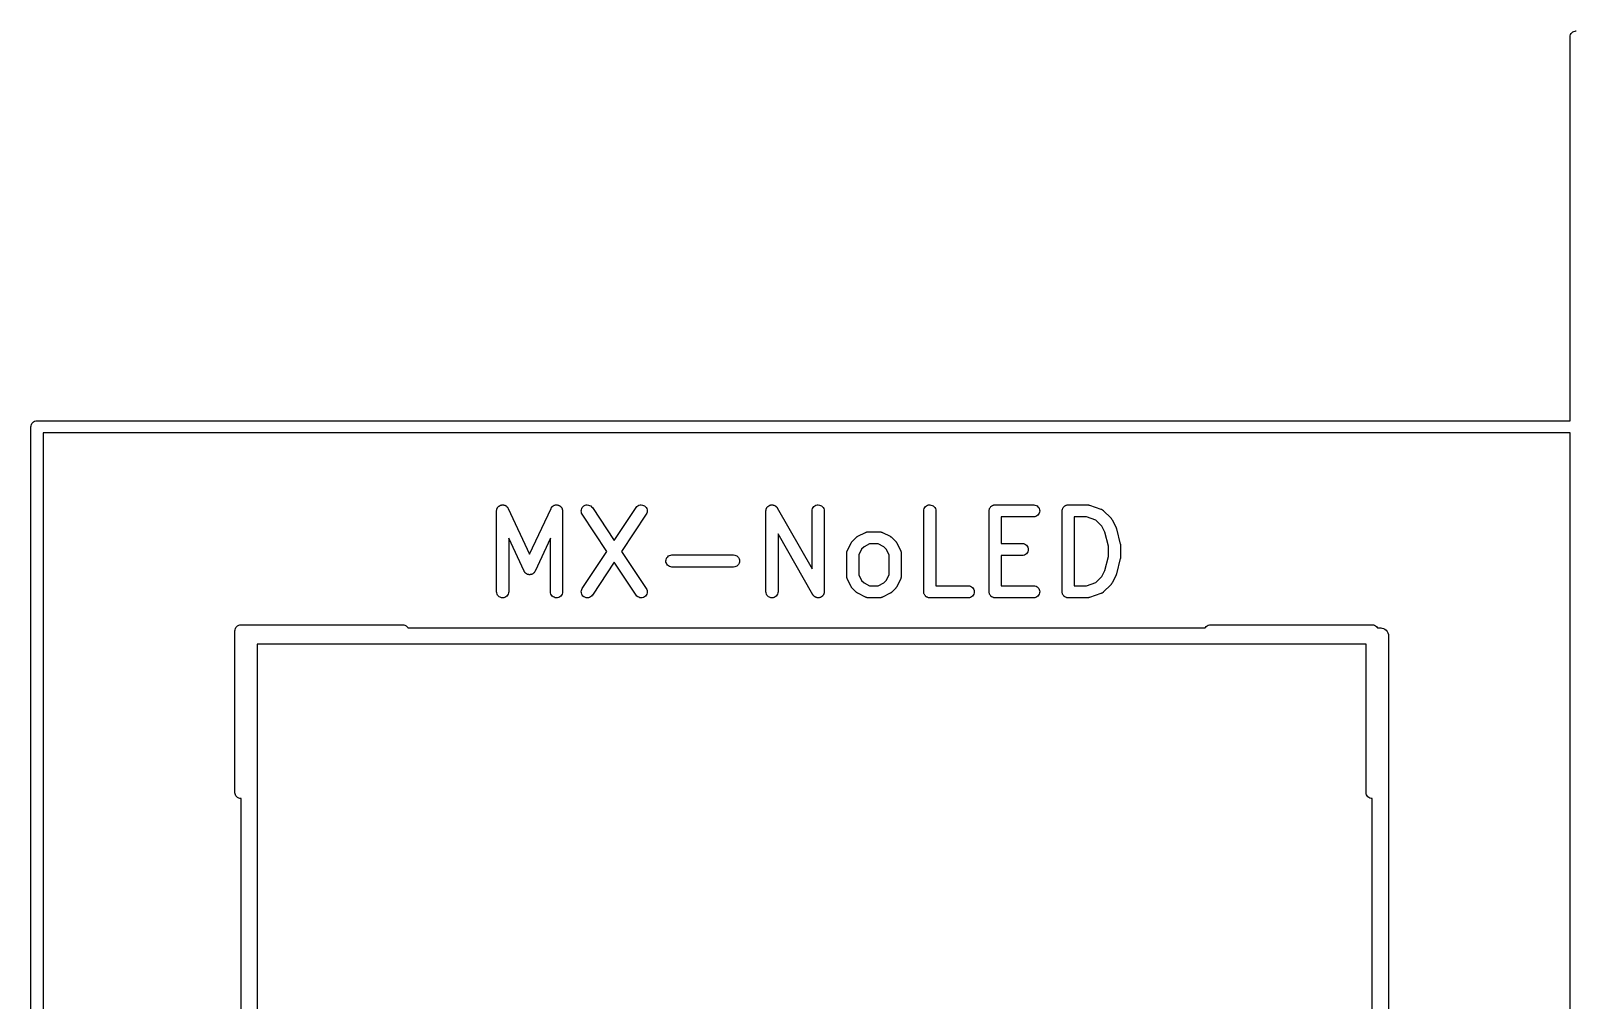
# Model space of a CAD drawing. Extents: x 2.14 to 7.59, y -5.08 to -1.16.
# Drawn here: x 3.222 to 3.975, y -1.634 to -1.162 of the extents above; entities that cross this region are included whole.
import ezdxf

# ---------------------------------------------------------------- set-up
doc = ezdxf.new("R2010")
doc.units = 0
doc.header["$MEASUREMENT"] = 0
doc.layers.add('BLACK', color=7, linetype='CONTINUOUS')

msp = doc.modelspace()

# ---------------------------------------------------------------- linework, layer by layer
at = {"layer": 'BLACK', "linetype": 'CONTINUOUS'}
for p, q in [((3.97203, -1.165), (3.97209, -1.16442)), ((3.97205, -1.16515), (3.97203, -1.165)), ((3.97205, -1.35205), (3.97205, -1.16515)), ((3.97209, -1.16442), (3.97226, -1.16386)), ((3.97226, -1.16386), (3.97253, -1.16335)), ((3.97253, -1.16335), (3.9729, -1.1629)), ((3.9729, -1.1629), (3.97335, -1.16253)), ((3.97335, -1.16253), (3.97386, -1.16226)), ((3.97386, -1.16226), (3.97442, -1.16209)), ((3.97442, -1.16209), (3.97486, -1.16205)), ((3.97486, -1.16205), (3.975, -1.16203)), ((3.22203, -1.355), (3.22209, -1.35442)), ((3.22205, -1.35515), (3.22203, -1.355)), ((3.22205, -2.10486), (3.22205, -1.35515)), ((3.22209, -1.35442), (3.22226, -1.35386)), ((3.22226, -1.35386), (3.22253, -1.35335)), ((3.22253, -1.35335), (3.2229, -1.3529)), ((3.2229, -1.3529), (3.22335, -1.35253)), ((3.22335, -1.35253), (3.22386, -1.35226)), ((3.22386, -1.35226), (3.22442, -1.35209)), ((3.22442, -1.35209), (3.22486, -1.35205)), ((3.22486, -1.35205), (3.225, -1.35203)), ((3.225, -1.35203), (3.22514, -1.35205)), ((3.22514, -1.35205), (3.97205, -1.35205)), ((3.22795, -1.35795), (3.22795, -2.10205)), ((3.97205, -1.35795), (3.22795, -1.35795)), ((3.97205, -1.91486), (3.97205, -1.35795)), ((3.44894, -1.3959), (3.44897, -1.39568)), ((3.44894, -1.39594), (3.44894, -1.3959)), ((3.44894, -1.43531), (3.44894, -1.39594)), ((3.44897, -1.39568), (3.44898, -1.39546)), ((3.44898, -1.39546), (3.449, -1.39539)), ((3.449, -1.39539), (3.44901, -1.39533)), ((3.44901, -1.39533), (3.44907, -1.39512)), ((3.44907, -1.39512), (3.44913, -1.3949)), ((3.44913, -1.3949), (3.44916, -1.39484)), ((3.44916, -1.39484), (3.44918, -1.39478)), ((3.44918, -1.39478), (3.44929, -1.39458)), ((3.44929, -1.39458), (3.44938, -1.39438)), ((3.44938, -1.39438), (3.44942, -1.39433)), ((3.44942, -1.39433), (3.44946, -1.39427)), ((3.44946, -1.39427), (3.4496, -1.3941)), ((3.4496, -1.3941), (3.44973, -1.39393)), ((3.44973, -1.39393), (3.44978, -1.39388)), ((3.44978, -1.39388), (3.44983, -1.39383)), ((3.44983, -1.39383), (3.45, -1.39369)), ((3.45, -1.39369), (3.45017, -1.39355)), ((3.45017, -1.39355), (3.45022, -1.39351)), ((3.45022, -1.39351), (3.45028, -1.39347)), ((3.45028, -1.39347), (3.45047, -1.39337)), ((3.45047, -1.39337), (3.45066, -1.39326)), ((3.45066, -1.39326), (3.45073, -1.39323)), ((3.45073, -1.39323), (3.45079, -1.3932)), ((3.45079, -1.3932), (3.451, -1.39314)), ((3.451, -1.39314), (3.45121, -1.39307)), ((3.45121, -1.39307), (3.45128, -1.39306)), ((3.45128, -1.39306), (3.45134, -1.39304)), ((3.45134, -1.39304), (3.45156, -1.39302)), ((3.45156, -1.39302), (3.45178, -1.39299)), ((3.45178, -1.39299), (3.45185, -1.39299)), ((3.45185, -1.39299), (3.45191, -1.39299)), ((3.45191, -1.39299), (3.45213, -1.39301)), ((3.45213, -1.39301), (3.45235, -1.39302)), ((3.45235, -1.39302), (3.45242, -1.39304)), ((3.45242, -1.39304), (3.45249, -1.39305)), ((3.45249, -1.39305), (3.4527, -1.39311)), ((3.4527, -1.39311), (3.45291, -1.39317)), ((3.45291, -1.39317), (3.45297, -1.3932)), ((3.45297, -1.3932), (3.45304, -1.39322)), ((3.45304, -1.39322), (3.45323, -1.39332)), ((3.45323, -1.39332), (3.45343, -1.39342)), ((3.45343, -1.39342), (3.45349, -1.39346)), ((3.45349, -1.39346), (3.45354, -1.39349)), ((3.45354, -1.39349), (3.45372, -1.39363)), ((3.45372, -1.39363), (3.45389, -1.39377)), ((3.45389, -1.39377), (3.45394, -1.39382)), ((3.45394, -1.39382), (3.45399, -1.39386)), ((3.45399, -1.39386), (3.45413, -1.39403)), ((3.45413, -1.39403), (3.45428, -1.3942)), ((3.45428, -1.3942), (3.45431, -1.39425)), ((3.45431, -1.39425), (3.45435, -1.39431)), ((3.45435, -1.39431), (3.45446, -1.3945)), ((3.45446, -1.3945), (3.45457, -1.39469)), ((3.45457, -1.39469), (3.46502, -1.41708)), ((3.46502, -1.41708), (3.47546, -1.39469)), ((3.47546, -1.39469), (3.47548, -1.39465)), ((3.47548, -1.39465), (3.4756, -1.39447)), ((3.4756, -1.39447), (3.4757, -1.39427)), ((3.4757, -1.39427), (3.47575, -1.39422)), ((3.47575, -1.39422), (3.47578, -1.39416)), ((3.47578, -1.39416), (3.47593, -1.394)), ((3.47593, -1.394), (3.47607, -1.39383)), ((3.47607, -1.39383), (3.47613, -1.39379)), ((3.47613, -1.39379), (3.47617, -1.39374)), ((3.47617, -1.39374), (3.47635, -1.39361)), ((3.47635, -1.39361), (3.47652, -1.39347)), ((3.47652, -1.39347), (3.47658, -1.39344)), ((3.47658, -1.39344), (3.47664, -1.3934)), ((3.47664, -1.3934), (3.47684, -1.3933)), ((3.47684, -1.3933), (3.47703, -1.3932)), ((3.47703, -1.3932), (3.4771, -1.39318)), ((3.4771, -1.39318), (3.47716, -1.39315)), ((3.47716, -1.39315), (3.47737, -1.3931)), ((3.47737, -1.3931), (3.47759, -1.39304)), ((3.47759, -1.39304), (3.47765, -1.39303)), ((3.47765, -1.39303), (3.47772, -1.39302)), ((3.47772, -1.39302), (3.47794, -1.39301)), ((3.47794, -1.39301), (3.47816, -1.39299)), ((3.47816, -1.39299), (3.47823, -1.39299)), ((3.47823, -1.39299), (3.4783, -1.39299)), ((3.4783, -1.39299), (3.47851, -1.39302)), ((3.47851, -1.39302), (3.47873, -1.39305)), ((3.47873, -1.39305), (3.4788, -1.39307)), ((3.4788, -1.39307), (3.47887, -1.39308)), ((3.47887, -1.39308), (3.47907, -1.39315)), ((3.47907, -1.39315), (3.47928, -1.39322)), ((3.47928, -1.39322), (3.47934, -1.39325)), ((3.47934, -1.39325), (3.47941, -1.39327)), ((3.47941, -1.39327), (3.4796, -1.39339)), ((3.4796, -1.39339), (3.47979, -1.39349)), ((3.47979, -1.39349), (3.47984, -1.39354)), ((3.47984, -1.39354), (3.4799, -1.39357)), ((3.4799, -1.39357), (3.48007, -1.39372)), ((3.48007, -1.39372), (3.48024, -1.39386)), ((3.48024, -1.39386), (3.48028, -1.39391)), ((3.48028, -1.39391), (3.48033, -1.39396)), ((3.48033, -1.39396), (3.48046, -1.39414)), ((3.48046, -1.39414), (3.4806, -1.39431)), ((3.4806, -1.39431), (3.48063, -1.39437)), ((3.48063, -1.39437), (3.48067, -1.39442)), ((3.48067, -1.39442), (3.48077, -1.39462)), ((3.48077, -1.39462), (3.48087, -1.39481)), ((3.48087, -1.39481), (3.48089, -1.39488)), ((3.48089, -1.39488), (3.48092, -1.39494)), ((3.48092, -1.39494), (3.48097, -1.39516)), ((3.48097, -1.39516), (3.48104, -1.39537)), ((3.48104, -1.39537), (3.48104, -1.39543)), ((3.48104, -1.39543), (3.48106, -1.3955)), ((3.48106, -1.3955), (3.48107, -1.39572)), ((3.48107, -1.39572), (3.48109, -1.39594)), ((3.48109, -1.39594), (3.48109, -1.43531)), ((3.49019, -1.3959), (3.49025, -1.39533)), ((3.49023, -1.39648), (3.49019, -1.3959)), ((3.49039, -1.39703), (3.49023, -1.39648)), ((3.49025, -1.39533), (3.49042, -1.39478)), ((3.49066, -1.39754), (3.49039, -1.39703)), ((3.49042, -1.39478), (3.4907, -1.39428)), ((3.49068, -1.39758), (3.49066, -1.39754)), ((3.50271, -1.41563), (3.49068, -1.39758)), ((3.4907, -1.39428), (3.49107, -1.39383)), ((3.49107, -1.39383), (3.49152, -1.39347)), ((3.49152, -1.39347), (3.49203, -1.3932)), ((3.49203, -1.3932), (3.49258, -1.39304)), ((3.49258, -1.39304), (3.49315, -1.39299)), ((3.49315, -1.39299), (3.49373, -1.39305)), ((3.49373, -1.39305), (3.49428, -1.39322)), ((3.49428, -1.39322), (3.49479, -1.39349)), ((3.49479, -1.39349), (3.49523, -1.39386)), ((3.49523, -1.39386), (3.4956, -1.3943)), ((3.4956, -1.3943), (3.50626, -1.4103)), ((3.50626, -1.4103), (3.51693, -1.3943)), ((3.52184, -1.39758), (3.50981, -1.41563)), ((3.51693, -1.3943), (3.51695, -1.39427)), ((3.51695, -1.39427), (3.51732, -1.39383)), ((3.51732, -1.39383), (3.51777, -1.39347)), ((3.51777, -1.39347), (3.51828, -1.3932)), ((3.51828, -1.3932), (3.51884, -1.39304)), ((3.51884, -1.39304), (3.51941, -1.39299)), ((3.51941, -1.39299), (3.51998, -1.39305)), ((3.51998, -1.39305), (3.52053, -1.39322)), ((3.52053, -1.39322), (3.52104, -1.39349)), ((3.52104, -1.39349), (3.52148, -1.39386)), ((3.52148, -1.39386), (3.52185, -1.39431)), ((3.52211, -1.39707), (3.52184, -1.39758)), ((3.52185, -1.39431), (3.52212, -1.39482)), ((3.52228, -1.39652), (3.52211, -1.39707)), ((3.52212, -1.39482), (3.52228, -1.39537)), ((3.52228, -1.39537), (3.52234, -1.39594)), ((3.52234, -1.39594), (3.52228, -1.39652)), ((3.58017, -1.3959), (3.58019, -1.3958)), ((3.58017, -1.39594), (3.58017, -1.3959)), ((3.58017, -1.43531), (3.58017, -1.39594)), ((3.58018, -1.3957), (3.58022, -1.39551)), ((3.58019, -1.3958), (3.58018, -1.3957)), ((3.58022, -1.39551), (3.58024, -1.39533)), ((3.58024, -1.39533), (3.58027, -1.39523)), ((3.58027, -1.39523), (3.58029, -1.39513)), ((3.58029, -1.39513), (3.58036, -1.39496)), ((3.58036, -1.39496), (3.58041, -1.39478)), ((3.58041, -1.39478), (3.58046, -1.39469)), ((3.58046, -1.39469), (3.5805, -1.3946)), ((3.5805, -1.3946), (3.5806, -1.39444)), ((3.5806, -1.39444), (3.58069, -1.39427)), ((3.58069, -1.39427), (3.58075, -1.3942)), ((3.58075, -1.3942), (3.58081, -1.39411)), ((3.58081, -1.39411), (3.58094, -1.39398)), ((3.58094, -1.39398), (3.58106, -1.39383)), ((3.58106, -1.39383), (3.58114, -1.39377)), ((3.58114, -1.39377), (3.58121, -1.3937)), ((3.58121, -1.3937), (3.58136, -1.39359)), ((3.58136, -1.39359), (3.58151, -1.39347)), ((3.58151, -1.39347), (3.5816, -1.39342)), ((3.5816, -1.39342), (3.58168, -1.39337)), ((3.58168, -1.39337), (3.58185, -1.39329)), ((3.58185, -1.39329), (3.58202, -1.3932)), ((3.58202, -1.3932), (3.58212, -1.39317)), ((3.58212, -1.39317), (3.58221, -1.39313)), ((3.58221, -1.39313), (3.58239, -1.39309)), ((3.58239, -1.39309), (3.58257, -1.39304)), ((3.58257, -1.39304), (3.58267, -1.39303)), ((3.58267, -1.39303), (3.58277, -1.39301)), ((3.58277, -1.39301), (3.58296, -1.393)), ((3.58296, -1.393), (3.58315, -1.39299)), ((3.58315, -1.39299), (3.58325, -1.393)), ((3.58325, -1.393), (3.58335, -1.393)), ((3.58335, -1.393), (3.58353, -1.39303)), ((3.58353, -1.39303), (3.58372, -1.39305)), ((3.58372, -1.39305), (3.58382, -1.39308)), ((3.58382, -1.39308), (3.58391, -1.39309)), ((3.58391, -1.39309), (3.58409, -1.39316)), ((3.58409, -1.39316), (3.58427, -1.39322)), ((3.58427, -1.39322), (3.58436, -1.39327)), ((3.58436, -1.39327), (3.58445, -1.3933)), ((3.58445, -1.3933), (3.58461, -1.3934)), ((3.58461, -1.3934), (3.58478, -1.39349)), ((3.58478, -1.39349), (3.58485, -1.39356)), ((3.58485, -1.39356), (3.58494, -1.39361)), ((3.58494, -1.39361), (3.58508, -1.39374)), ((3.58508, -1.39374), (3.58522, -1.39386)), ((3.58522, -1.39386), (3.58529, -1.39394)), ((3.58529, -1.39394), (3.58536, -1.39401)), ((3.58536, -1.39401), (3.58547, -1.39416)), ((3.58547, -1.39416), (3.58559, -1.39431)), ((3.58559, -1.39431), (3.58563, -1.39439)), ((3.58563, -1.39439), (3.58569, -1.39448)), ((3.58569, -1.39448), (3.60267, -1.42419)), ((3.60267, -1.3959), (3.60274, -1.39533)), ((3.60267, -1.39594), (3.60267, -1.3959)), ((3.60267, -1.42419), (3.60267, -1.39594)), ((3.60274, -1.39533), (3.60291, -1.39478)), ((3.60291, -1.39478), (3.60319, -1.39427)), ((3.60319, -1.39427), (3.60356, -1.39383)), ((3.60356, -1.39383), (3.60401, -1.39347)), ((3.60401, -1.39347), (3.60452, -1.3932)), ((3.60452, -1.3932), (3.60507, -1.39304)), ((3.60507, -1.39304), (3.60564, -1.39299)), ((3.60564, -1.39299), (3.60622, -1.39305)), ((3.60622, -1.39305), (3.60677, -1.39322)), ((3.60677, -1.39322), (3.60728, -1.39349)), ((3.60728, -1.39349), (3.60772, -1.39386)), ((3.60772, -1.39386), (3.60808, -1.39431)), ((3.60808, -1.39431), (3.60835, -1.39481)), ((3.60835, -1.39481), (3.60852, -1.39537)), ((3.60852, -1.39537), (3.60858, -1.39594)), ((3.60858, -1.39594), (3.60858, -1.43531)), ((3.65704, -1.3959), (3.6571, -1.39533)), ((3.65704, -1.39594), (3.65704, -1.3959)), ((3.65704, -1.43531), (3.65704, -1.39594)), ((3.6571, -1.39533), (3.65728, -1.39478)), ((3.65728, -1.39478), (3.65756, -1.39427)), ((3.65756, -1.39427), (3.65793, -1.39383)), ((3.65793, -1.39383), (3.65838, -1.39347)), ((3.65838, -1.39347), (3.65889, -1.3932)), ((3.65889, -1.3932), (3.65944, -1.39304)), ((3.65944, -1.39304), (3.66001, -1.39299)), ((3.66001, -1.39299), (3.66059, -1.39305)), ((3.66059, -1.39305), (3.66114, -1.39322)), ((3.66114, -1.39322), (3.66164, -1.39349)), ((3.66164, -1.39349), (3.66209, -1.39386)), ((3.66209, -1.39386), (3.66245, -1.39431)), ((3.66245, -1.39431), (3.66272, -1.39481)), ((3.66272, -1.39481), (3.66289, -1.39537)), ((3.66289, -1.39537), (3.66295, -1.39594)), ((3.66295, -1.39594), (3.66295, -1.43236)), ((3.68891, -1.3959), (3.68894, -1.39562)), ((3.68891, -1.39592), (3.68891, -1.3959)), ((3.68891, -1.39594), (3.68891, -1.39592)), ((3.68891, -1.39592), (3.68891, -1.39592)), ((3.68891, -1.39592), (3.68891, -1.39592)), ((3.68891, -1.43531), (3.68891, -1.39594)), ((3.68894, -1.39562), (3.68897, -1.39535)), ((3.68897, -1.39534), (3.68898, -1.39533)), ((3.68897, -1.39535), (3.68897, -1.39534)), ((3.68898, -1.39533), (3.68906, -1.39506)), ((3.68906, -1.39506), (3.68914, -1.3948)), ((3.68914, -1.3948), (3.68915, -1.39479)), ((3.68915, -1.39478), (3.68928, -1.39453)), ((3.68915, -1.39479), (3.68915, -1.39478)), ((3.68928, -1.39453), (3.68942, -1.39429)), ((3.68942, -1.39428), (3.68943, -1.39427)), ((3.68942, -1.39429), (3.68942, -1.39428)), ((3.68943, -1.39427), (3.68961, -1.39406)), ((3.68961, -1.39406), (3.68978, -1.39384)), ((3.68978, -1.39384), (3.68979, -1.39384)), ((3.68979, -1.39384), (3.6898, -1.39383)), ((3.6898, -1.39383), (3.69001, -1.39366)), ((3.69001, -1.39366), (3.69023, -1.39348)), ((3.69023, -1.39348), (3.69024, -1.39348)), ((3.69024, -1.39348), (3.69025, -1.39347)), ((3.69025, -1.39347), (3.69049, -1.39334)), ((3.69049, -1.39334), (3.69074, -1.39321)), ((3.69074, -1.39321), (3.69075, -1.39321)), ((3.69075, -1.39321), (3.69076, -1.3932)), ((3.69076, -1.3932), (3.69102, -1.39312)), ((3.69102, -1.39312), (3.69129, -1.39304)), ((3.69129, -1.39304), (3.6913, -1.39304)), ((3.6913, -1.39304), (3.69131, -1.39304)), ((3.69131, -1.39304), (3.69159, -1.39301)), ((3.69159, -1.39301), (3.69186, -1.39299)), ((3.69186, -1.39299), (3.71061, -1.39299)), ((3.71061, -1.39889), (3.69482, -1.39889)), ((3.69482, -1.39889), (3.69482, -1.41174)), ((3.71061, -1.39299), (3.71065, -1.39299)), ((3.71118, -1.39884), (3.71061, -1.39889)), ((3.71065, -1.39299), (3.71123, -1.39305)), ((3.71174, -1.39867), (3.71118, -1.39884)), ((3.71123, -1.39305), (3.71177, -1.39323)), ((3.71225, -1.3984), (3.71174, -1.39867)), ((3.71177, -1.39323), (3.71228, -1.3935)), ((3.71269, -1.39804), (3.71225, -1.3984)), ((3.71228, -1.3935), (3.71272, -1.39387)), ((3.71306, -1.39759), (3.71269, -1.39804)), ((3.71272, -1.39387), (3.71308, -1.39432)), ((3.71333, -1.39708), (3.71306, -1.39759)), ((3.71308, -1.39432), (3.71335, -1.39483)), ((3.7135, -1.39653), (3.71333, -1.39708)), ((3.71335, -1.39483), (3.71351, -1.39539)), ((3.71356, -1.39596), (3.7135, -1.39653)), ((3.71351, -1.39539), (3.71356, -1.39596)), ((3.72453, -1.3959), (3.72456, -1.39562)), ((3.72453, -1.39592), (3.72453, -1.3959)), ((3.72453, -1.39594), (3.72453, -1.39592)), ((3.72453, -1.39592), (3.72453, -1.39592)), ((3.72453, -1.39592), (3.72453, -1.39592)), ((3.72453, -1.43531), (3.72453, -1.39594)), ((3.72456, -1.39562), (3.72459, -1.39535)), ((3.72459, -1.39534), (3.7246, -1.39533)), ((3.72459, -1.39535), (3.72459, -1.39534)), ((3.7246, -1.39533), (3.72468, -1.39506)), ((3.72468, -1.39506), (3.72476, -1.3948)), ((3.72476, -1.3948), (3.72477, -1.39479)), ((3.72477, -1.39478), (3.7249, -1.39453)), ((3.72477, -1.39479), (3.72477, -1.39478)), ((3.7249, -1.39453), (3.72504, -1.39429)), ((3.72504, -1.39428), (3.72505, -1.39427)), ((3.72504, -1.39429), (3.72504, -1.39428)), ((3.72505, -1.39427), (3.72523, -1.39406)), ((3.72523, -1.39406), (3.7254, -1.39384)), ((3.7254, -1.39384), (3.72541, -1.39384)), ((3.72541, -1.39384), (3.72542, -1.39383)), ((3.72542, -1.39383), (3.72563, -1.39366)), ((3.72563, -1.39366), (3.72585, -1.39348)), ((3.72585, -1.39348), (3.72586, -1.39348)), ((3.72586, -1.39348), (3.72587, -1.39347)), ((3.72587, -1.39347), (3.72611, -1.39334)), ((3.72611, -1.39334), (3.72636, -1.39321)), ((3.72636, -1.39321), (3.72637, -1.39321)), ((3.72637, -1.39321), (3.72638, -1.3932)), ((3.72638, -1.3932), (3.72664, -1.39312)), ((3.72664, -1.39312), (3.72691, -1.39304)), ((3.72691, -1.39304), (3.72692, -1.39304)), ((3.72692, -1.39304), (3.72693, -1.39304)), ((3.72693, -1.39304), (3.72721, -1.39301)), ((3.72721, -1.39301), (3.72748, -1.39299)), ((3.72748, -1.39299), (3.73686, -1.39299)), ((3.73044, -1.39889), (3.73044, -1.43236)), ((3.73638, -1.39889), (3.73044, -1.39889)), ((3.74089, -1.4004), (3.73638, -1.39889)), ((3.73686, -1.39299), (3.7369, -1.39299)), ((3.7369, -1.39299), (3.73706, -1.39301)), ((3.73706, -1.39301), (3.73723, -1.39301)), ((3.73723, -1.39301), (3.73735, -1.39304)), ((3.73735, -1.39304), (3.73747, -1.39305)), ((3.73747, -1.39305), (3.73763, -1.3931)), ((3.73763, -1.3931), (3.73779, -1.39314)), ((3.73779, -1.39314), (3.74342, -1.39501)), ((3.74342, -1.39501), (3.74345, -1.39503)), ((3.74345, -1.39503), (3.74353, -1.39506)), ((3.74353, -1.39506), (3.74362, -1.39509)), ((3.74362, -1.39509), (3.74379, -1.39518)), ((3.74379, -1.39518), (3.74398, -1.39527)), ((3.74398, -1.39527), (3.74405, -1.39532)), ((3.74405, -1.39532), (3.74412, -1.39536)), ((3.74412, -1.39536), (3.74428, -1.39549)), ((3.74428, -1.39549), (3.74444, -1.39561)), ((3.74444, -1.39561), (3.7445, -1.39567)), ((3.7445, -1.39567), (3.74457, -1.39573)), ((3.74457, -1.39573), (3.74832, -1.39948)), ((3.74832, -1.39948), (3.74835, -1.39951)), ((3.74835, -1.39951), (3.74845, -1.39964)), ((3.74845, -1.39964), (3.74857, -1.39976)), ((3.74857, -1.39976), (3.74863, -1.39986)), ((3.74863, -1.39986), (3.74871, -1.39996)), ((3.74871, -1.39996), (3.74878, -1.4001)), ((3.74878, -1.4001), (3.74887, -1.40024)), ((3.74887, -1.40024), (3.75075, -1.40399)), ((3.60306, -1.43678), (3.58608, -1.40706)), ((3.58608, -1.40706), (3.58608, -1.43531)), ((3.62493, -1.4083), (3.62868, -1.40642)), ((3.62868, -1.40642), (3.62871, -1.4064)), ((3.62871, -1.4064), (3.62879, -1.40637)), ((3.62879, -1.40637), (3.62887, -1.40633)), ((3.62887, -1.40633), (3.62906, -1.40628)), ((3.62906, -1.40628), (3.62925, -1.40621)), ((3.62925, -1.40621), (3.62934, -1.40619)), ((3.62934, -1.40619), (3.62942, -1.40617)), ((3.62942, -1.40617), (3.62962, -1.40615)), ((3.62962, -1.40615), (3.62982, -1.40612)), ((3.62982, -1.40612), (3.62991, -1.40612)), ((3.62991, -1.40612), (3.63, -1.40611)), ((3.63, -1.40611), (3.63562, -1.40611)), ((3.63562, -1.40611), (3.63566, -1.40611)), ((3.63566, -1.40611), (3.63575, -1.40612)), ((3.63575, -1.40612), (3.63583, -1.40612)), ((3.63583, -1.40612), (3.63603, -1.40615)), ((3.63603, -1.40615), (3.63623, -1.40618)), ((3.63623, -1.40618), (3.63632, -1.4062)), ((3.63632, -1.4062), (3.6364, -1.40622)), ((3.6364, -1.40622), (3.63659, -1.40629)), ((3.63659, -1.40629), (3.63678, -1.40635)), ((3.63678, -1.40635), (3.63686, -1.40639)), ((3.63686, -1.40639), (3.63694, -1.40642)), ((3.63694, -1.40642), (3.64069, -1.4083)), ((3.7438, -1.40331), (3.74089, -1.4004)), ((3.74532, -1.40634), (3.7438, -1.40331)), ((3.74703, -1.41318), (3.74532, -1.40634)), ((3.75075, -1.40399), (3.75077, -1.40403)), ((3.75077, -1.40403), (3.75077, -1.40404)), ((3.75077, -1.40404), (3.75078, -1.40406)), ((3.75078, -1.40406), (3.75087, -1.40431)), ((3.75087, -1.40431), (3.75096, -1.40457)), ((3.75096, -1.40457), (3.75097, -1.40458)), ((3.75097, -1.40458), (3.75097, -1.4046)), ((3.75097, -1.4046), (3.75285, -1.4121)), ((3.46234, -1.42531), (3.45485, -1.40925)), ((3.45485, -1.40925), (3.45485, -1.43531)), ((3.47519, -1.40925), (3.46769, -1.42531)), ((3.47519, -1.43531), (3.47519, -1.40925)), ((3.61972, -1.41559), (3.61978, -1.4154)), ((3.61978, -1.4154), (3.61983, -1.41532)), ((3.61983, -1.41532), (3.61986, -1.41524)), ((3.61986, -1.41524), (3.62173, -1.41149)), ((3.62173, -1.41149), (3.62175, -1.41146)), ((3.62175, -1.41146), (3.62184, -1.41132)), ((3.62184, -1.41132), (3.62192, -1.41117)), ((3.62192, -1.41117), (3.622, -1.41108)), ((3.622, -1.41108), (3.62206, -1.41097)), ((3.62206, -1.41097), (3.62218, -1.41085)), ((3.62218, -1.41085), (3.62228, -1.41073)), ((3.62228, -1.41073), (3.62416, -1.40885)), ((3.62416, -1.40885), (3.62419, -1.40882)), ((3.62419, -1.40882), (3.62432, -1.40872)), ((3.62432, -1.40872), (3.62444, -1.4086)), ((3.62444, -1.4086), (3.62454, -1.40854)), ((3.62454, -1.40854), (3.62464, -1.40846)), ((3.62464, -1.40846), (3.62479, -1.40839)), ((3.62479, -1.40839), (3.62493, -1.4083)), ((3.6268, -1.41456), (3.62545, -1.41726)), ((3.628, -1.41337), (3.6268, -1.41456)), ((3.63069, -1.41202), (3.628, -1.41337)), ((3.63492, -1.41202), (3.63069, -1.41202)), ((3.63762, -1.41337), (3.63492, -1.41202)), ((3.63882, -1.41456), (3.63762, -1.41337)), ((3.64017, -1.41726), (3.63882, -1.41456)), ((3.64069, -1.4083), (3.64073, -1.40832)), ((3.64073, -1.40832), (3.64087, -1.40841)), ((3.64087, -1.40841), (3.64101, -1.40848)), ((3.64101, -1.40848), (3.64111, -1.40856)), ((3.64111, -1.40856), (3.64121, -1.40863)), ((3.64121, -1.40863), (3.64133, -1.40874)), ((3.64133, -1.40874), (3.64146, -1.40885)), ((3.64146, -1.40885), (3.64333, -1.41073)), ((3.64333, -1.41073), (3.64336, -1.41075)), ((3.64336, -1.41075), (3.64347, -1.41088)), ((3.64347, -1.41088), (3.64358, -1.411)), ((3.64358, -1.411), (3.64364, -1.41111)), ((3.64364, -1.41111), (3.64372, -1.4112)), ((3.64372, -1.4112), (3.6438, -1.41135)), ((3.6438, -1.41135), (3.64389, -1.41149)), ((3.64389, -1.41149), (3.64576, -1.41524)), ((3.64576, -1.41524), (3.64578, -1.41528)), ((3.64578, -1.41528), (3.64581, -1.41536)), ((3.64581, -1.41536), (3.64585, -1.41544)), ((3.64585, -1.41544), (3.64591, -1.41563)), ((3.69482, -1.41174), (3.70499, -1.41174)), ((3.70499, -1.41174), (3.70503, -1.41174)), ((3.70503, -1.41174), (3.7056, -1.4118)), ((3.7056, -1.4118), (3.70615, -1.41197)), ((3.70615, -1.41197), (3.70666, -1.41225)), ((3.70666, -1.41225), (3.7071, -1.41262)), ((3.7071, -1.41262), (3.70746, -1.41307)), ((3.70746, -1.41307), (3.70772, -1.41358)), ((3.70788, -1.41528), (3.70771, -1.41583)), ((3.70772, -1.41358), (3.70789, -1.41413)), ((3.70794, -1.41471), (3.70788, -1.41528)), ((3.70789, -1.41413), (3.70794, -1.41471)), ((3.74703, -1.41807), (3.74703, -1.41318)), ((3.75285, -1.4121), (3.75286, -1.41214)), ((3.75286, -1.41214), (3.75286, -1.41219)), ((3.75286, -1.41219), (3.75288, -1.41224)), ((3.75288, -1.41224), (3.7529, -1.41247)), ((3.7529, -1.41247), (3.75293, -1.41271)), ((3.75293, -1.41271), (3.75293, -1.41276)), ((3.75293, -1.41276), (3.75293, -1.41281)), ((3.75293, -1.41281), (3.75293, -1.41844)), ((3.49068, -1.43367), (3.50271, -1.41563)), ((3.50626, -1.42095), (3.4956, -1.43695)), ((3.51693, -1.43695), (3.50626, -1.42095)), ((3.50981, -1.41563), (3.52184, -1.43367)), ((3.53143, -1.42029), (3.53149, -1.41972)), ((3.53148, -1.42087), (3.53143, -1.42029)), ((3.53165, -1.42142), (3.53148, -1.42087)), ((3.53149, -1.41972), (3.53166, -1.41917)), ((3.53191, -1.42193), (3.53165, -1.42142)), ((3.53166, -1.41917), (3.53194, -1.41866)), ((3.53227, -1.42238), (3.53191, -1.42193)), ((3.53194, -1.41866), (3.5323, -1.41822)), ((3.53271, -1.42275), (3.53227, -1.42238)), ((3.5323, -1.41822), (3.53275, -1.41785)), ((3.53322, -1.42303), (3.53271, -1.42275)), ((3.53275, -1.41785), (3.53326, -1.41758)), ((3.53326, -1.41758), (3.53381, -1.41742)), ((3.53381, -1.41742), (3.53438, -1.41736)), ((3.53438, -1.41736), (3.56438, -1.41736)), ((3.56438, -1.41736), (3.56442, -1.41736)), ((3.56442, -1.41736), (3.56499, -1.41742)), ((3.56499, -1.41742), (3.56554, -1.4176)), ((3.56601, -1.42277), (3.5655, -1.42304)), ((3.56554, -1.4176), (3.56605, -1.41788)), ((3.56646, -1.42241), (3.56601, -1.42277)), ((3.56605, -1.41788), (3.56649, -1.41825)), ((3.56683, -1.42196), (3.56646, -1.42241)), ((3.56649, -1.41825), (3.56685, -1.4187)), ((3.5671, -1.42146), (3.56683, -1.42196)), ((3.56685, -1.4187), (3.56712, -1.41921)), ((3.56727, -1.42091), (3.5671, -1.42146)), ((3.56712, -1.41921), (3.56728, -1.41976)), ((3.56733, -1.42033), (3.56727, -1.42091)), ((3.56728, -1.41976), (3.56733, -1.42033)), ((3.61954, -1.41652), (3.61955, -1.41643)), ((3.61954, -1.41656), (3.61954, -1.41652)), ((3.61954, -1.42781), (3.61954, -1.41656)), ((3.61955, -1.41635), (3.61959, -1.41615)), ((3.61955, -1.41643), (3.61955, -1.41635)), ((3.61959, -1.41615), (3.61961, -1.41595)), ((3.61961, -1.41595), (3.61964, -1.41587)), ((3.61964, -1.41587), (3.61965, -1.41578)), ((3.61965, -1.41578), (3.61972, -1.41559)), ((3.62545, -1.41726), (3.62545, -1.42711)), ((3.64017, -1.42711), (3.64017, -1.41726)), ((3.64591, -1.41563), (3.64598, -1.41582)), ((3.64598, -1.41582), (3.64599, -1.41591)), ((3.64599, -1.41591), (3.64602, -1.41599)), ((3.64602, -1.41599), (3.64604, -1.41619)), ((3.64604, -1.41619), (3.64607, -1.41639)), ((3.64607, -1.41639), (3.64606, -1.41648)), ((3.64606, -1.41648), (3.64607, -1.41656)), ((3.64607, -1.41656), (3.64607, -1.42781)), ((3.70499, -1.41764), (3.69482, -1.41764)), ((3.69482, -1.41764), (3.69482, -1.43236)), ((3.70556, -1.41758), (3.70499, -1.41764)), ((3.70611, -1.41742), (3.70556, -1.41758)), ((3.70662, -1.41715), (3.70611, -1.41742)), ((3.70707, -1.41678), (3.70662, -1.41715)), ((3.70743, -1.41634), (3.70707, -1.41678)), ((3.70771, -1.41583), (3.70743, -1.41634)), ((3.74532, -1.42491), (3.74703, -1.41807)), ((3.75285, -1.41915), (3.75097, -1.42665)), ((3.75287, -1.41905), (3.75285, -1.4191)), ((3.75285, -1.4191), (3.75285, -1.41915)), ((3.7529, -1.41882), (3.75287, -1.41905)), ((3.75293, -1.41858), (3.7529, -1.41882)), ((3.75293, -1.41844), (3.75293, -1.41848)), ((3.75293, -1.41848), (3.75293, -1.41853)), ((3.75293, -1.41853), (3.75293, -1.41858)), ((3.46242, -1.42544), (3.46234, -1.42531)), ((3.46249, -1.42558), (3.46242, -1.42544)), ((3.46257, -1.42569), (3.46249, -1.42558)), ((3.46263, -1.42581), (3.46257, -1.42569)), ((3.46274, -1.42592), (3.46263, -1.42581)), ((3.46283, -1.42604), (3.46274, -1.42592)), ((3.46293, -1.42614), (3.46283, -1.42604)), ((3.46302, -1.42624), (3.46293, -1.42614)), ((3.46314, -1.42633), (3.46302, -1.42624)), ((3.46326, -1.42643), (3.46314, -1.42633)), ((3.46337, -1.4265), (3.46326, -1.42643)), ((3.46348, -1.42658), (3.46337, -1.4265)), ((3.46362, -1.42665), (3.46348, -1.42658)), ((3.46375, -1.42673), (3.46362, -1.42665)), ((3.46388, -1.42677), (3.46375, -1.42673)), ((3.464, -1.42683), (3.46388, -1.42677)), ((3.46415, -1.42687), (3.464, -1.42683)), ((3.46429, -1.42692), (3.46415, -1.42687)), ((3.46443, -1.42694), (3.46429, -1.42692)), ((3.46456, -1.42698), (3.46443, -1.42694)), ((3.46471, -1.42699), (3.46456, -1.42698)), ((3.46486, -1.42701), (3.46471, -1.42699)), ((3.465, -1.427), (3.46486, -1.42701)), ((3.46513, -1.42701), (3.465, -1.427)), ((3.46528, -1.42699), (3.46513, -1.42701)), ((3.46544, -1.42698), (3.46528, -1.42699)), ((3.46557, -1.42695), (3.46544, -1.42698)), ((3.4657, -1.42693), (3.46557, -1.42695)), ((3.46585, -1.42688), (3.4657, -1.42693)), ((3.466, -1.42685), (3.46585, -1.42688)), ((3.46612, -1.42679), (3.466, -1.42685)), ((3.46625, -1.42675), (3.46612, -1.42679)), ((3.46638, -1.42667), (3.46625, -1.42675)), ((3.46652, -1.4266), (3.46638, -1.42667)), ((3.46663, -1.42652), (3.46652, -1.4266)), ((3.46674, -1.42646), (3.46663, -1.42652)), ((3.46686, -1.42635), (3.46674, -1.42646)), ((3.46698, -1.42626), (3.46686, -1.42635)), ((3.46708, -1.42616), (3.46698, -1.42626)), ((3.46718, -1.42607), (3.46708, -1.42616)), ((3.46727, -1.42595), (3.46718, -1.42607)), ((3.46737, -1.42584), (3.46727, -1.42595)), ((3.46744, -1.42572), (3.46737, -1.42584)), ((3.46753, -1.42562), (3.46744, -1.42572)), ((3.46759, -1.42548), (3.46753, -1.42562)), ((3.46767, -1.42535), (3.46759, -1.42548)), ((3.46769, -1.42531), (3.46767, -1.42535)), ((3.53377, -1.4232), (3.53322, -1.42303)), ((3.53434, -1.42326), (3.53377, -1.4232)), ((3.53438, -1.42326), (3.53434, -1.42326)), ((3.56438, -1.42326), (3.53438, -1.42326)), ((3.56495, -1.42321), (3.56438, -1.42326)), ((3.5655, -1.42304), (3.56495, -1.42321)), ((3.61955, -1.4279), (3.61954, -1.42781)), ((3.61955, -1.42798), (3.61955, -1.4279)), ((3.61958, -1.42818), (3.61955, -1.42798)), ((3.6196, -1.42838), (3.61958, -1.42818)), ((3.61963, -1.42847), (3.6196, -1.42838)), ((3.61964, -1.42855), (3.61963, -1.42847)), ((3.61971, -1.42874), (3.61964, -1.42855)), ((3.61977, -1.42894), (3.61971, -1.42874)), ((3.61981, -1.42901), (3.61977, -1.42894)), ((3.61984, -1.42909), (3.61981, -1.42901)), ((3.61986, -1.42913), (3.61984, -1.42909)), ((3.62173, -1.43288), (3.61986, -1.42913)), ((3.62545, -1.42711), (3.6268, -1.42981)), ((3.6268, -1.42981), (3.628, -1.43101)), ((3.63762, -1.43101), (3.63882, -1.42981)), ((3.63882, -1.42981), (3.64017, -1.42711)), ((3.64576, -1.42913), (3.64389, -1.43288)), ((3.64579, -1.42905), (3.64576, -1.42913)), ((3.64583, -1.42897), (3.64579, -1.42905)), ((3.64589, -1.42878), (3.64583, -1.42897)), ((3.64597, -1.42859), (3.64589, -1.42878)), ((3.64598, -1.42851), (3.64597, -1.42859)), ((3.64601, -1.42843), (3.64598, -1.42851)), ((3.64603, -1.42822), (3.64601, -1.42843)), ((3.64606, -1.42803), (3.64603, -1.42822)), ((3.64607, -1.42785), (3.64606, -1.42794)), ((3.64606, -1.42794), (3.64606, -1.42803)), ((3.64607, -1.42781), (3.64607, -1.42785)), ((3.74089, -1.43085), (3.7438, -1.42794)), ((3.7438, -1.42794), (3.74532, -1.42491)), ((3.75075, -1.42726), (3.74887, -1.43101)), ((3.75076, -1.42723), (3.75075, -1.42724)), ((3.75075, -1.42724), (3.75075, -1.42726)), ((3.75086, -1.42698), (3.75076, -1.42723)), ((3.75095, -1.42672), (3.75086, -1.42698)), ((3.75096, -1.42671), (3.75095, -1.42672)), ((3.75097, -1.42665), (3.75096, -1.42669)), ((3.75096, -1.42669), (3.75096, -1.42671)), ((3.449, -1.43588), (3.44894, -1.43531)), ((3.44916, -1.43644), (3.449, -1.43588)), ((3.44943, -1.43694), (3.44916, -1.43644)), ((3.4498, -1.43739), (3.44943, -1.43694)), ((3.45024, -1.43776), (3.4498, -1.43739)), ((3.45075, -1.43803), (3.45024, -1.43776)), ((3.4513, -1.4382), (3.45075, -1.43803)), ((3.45351, -1.43778), (3.453, -1.43805)), ((3.45396, -1.43742), (3.45351, -1.43778)), ((3.45433, -1.43698), (3.45396, -1.43742)), ((3.45461, -1.43647), (3.45433, -1.43698)), ((3.45478, -1.43592), (3.45461, -1.43647)), ((3.45485, -1.43535), (3.45478, -1.43592)), ((3.45485, -1.43531), (3.45485, -1.43535)), ((3.47524, -1.43588), (3.47519, -1.43531)), ((3.47541, -1.43644), (3.47524, -1.43588)), ((3.47568, -1.43694), (3.47541, -1.43644)), ((3.47605, -1.43739), (3.47568, -1.43694)), ((3.47649, -1.43776), (3.47605, -1.43739)), ((3.477, -1.43803), (3.47649, -1.43776)), ((3.47755, -1.4382), (3.477, -1.43803)), ((3.47976, -1.43778), (3.47925, -1.43805)), ((3.48021, -1.43742), (3.47976, -1.43778)), ((3.48058, -1.43698), (3.48021, -1.43742)), ((3.48085, -1.43647), (3.48058, -1.43698)), ((3.48103, -1.43592), (3.48085, -1.43647)), ((3.48109, -1.43535), (3.48103, -1.43592)), ((3.48109, -1.43531), (3.48109, -1.43535)), ((3.49019, -1.43531), (3.49024, -1.43473)), ((3.49024, -1.43588), (3.49019, -1.43531)), ((3.49024, -1.43473), (3.49041, -1.43418)), ((3.49041, -1.43643), (3.49024, -1.43588)), ((3.49041, -1.43418), (3.49068, -1.43367)), ((3.49068, -1.43694), (3.49041, -1.43643)), ((3.49104, -1.43739), (3.49068, -1.43694)), ((3.49148, -1.43776), (3.49104, -1.43739)), ((3.49199, -1.43803), (3.49148, -1.43776)), ((3.49254, -1.4382), (3.49199, -1.43803)), ((3.49475, -1.43778), (3.49424, -1.43805)), ((3.4952, -1.43742), (3.49475, -1.43778)), ((3.49557, -1.43698), (3.4952, -1.43742)), ((3.4956, -1.43695), (3.49557, -1.43698)), ((3.51729, -1.43739), (3.51693, -1.43695)), ((3.51774, -1.43776), (3.51729, -1.43739)), ((3.51825, -1.43803), (3.51774, -1.43776)), ((3.5188, -1.4382), (3.51825, -1.43803)), ((3.52101, -1.43778), (3.5205, -1.43805)), ((3.52145, -1.43742), (3.52101, -1.43778)), ((3.52182, -1.43697), (3.52145, -1.43742)), ((3.5221, -1.43647), (3.52182, -1.43697)), ((3.52184, -1.43367), (3.52186, -1.43371)), ((3.52186, -1.43371), (3.52213, -1.43422)), ((3.52227, -1.43592), (3.5221, -1.43647)), ((3.52213, -1.43422), (3.52229, -1.43477)), ((3.52234, -1.43535), (3.52227, -1.43592)), ((3.52229, -1.43477), (3.52234, -1.43535)), ((3.58023, -1.43588), (3.58017, -1.43531)), ((3.5804, -1.43644), (3.58023, -1.43588)), ((3.58067, -1.43694), (3.5804, -1.43644)), ((3.58103, -1.43739), (3.58067, -1.43694)), ((3.58148, -1.43776), (3.58103, -1.43739)), ((3.58198, -1.43803), (3.58148, -1.43776)), ((3.58253, -1.4382), (3.58198, -1.43803)), ((3.58474, -1.43778), (3.58423, -1.43805)), ((3.58519, -1.43742), (3.58474, -1.43778)), ((3.58556, -1.43698), (3.58519, -1.43742)), ((3.58584, -1.43647), (3.58556, -1.43698)), ((3.58602, -1.43592), (3.58584, -1.43647)), ((3.58608, -1.43535), (3.58602, -1.43592)), ((3.58608, -1.43531), (3.58608, -1.43535)), ((3.60312, -1.43686), (3.60306, -1.43678)), ((3.60316, -1.43694), (3.60312, -1.43686)), ((3.60328, -1.43709), (3.60316, -1.43694)), ((3.60339, -1.43725), (3.60328, -1.43709)), ((3.60347, -1.43731), (3.60339, -1.43725)), ((3.60353, -1.43739), (3.60347, -1.43731)), ((3.60368, -1.43751), (3.60353, -1.43739)), ((3.60381, -1.43764), (3.60368, -1.43751)), ((3.6039, -1.43769), (3.60381, -1.43764)), ((3.60397, -1.43776), (3.6039, -1.43769)), ((3.60414, -1.43785), (3.60397, -1.43776)), ((3.6043, -1.43795), (3.60414, -1.43785)), ((3.60439, -1.43798), (3.6043, -1.43795)), ((3.60448, -1.43803), (3.60439, -1.43798)), ((3.60466, -1.43809), (3.60448, -1.43803)), ((3.6069, -1.43796), (3.60673, -1.43805)), ((3.60707, -1.43788), (3.6069, -1.43796)), ((3.60715, -1.43783), (3.60707, -1.43788)), ((3.60724, -1.43778), (3.60715, -1.43783)), ((3.60739, -1.43766), (3.60724, -1.43778)), ((3.60754, -1.43755), (3.60739, -1.43766)), ((3.60761, -1.43748), (3.60754, -1.43755)), ((3.60769, -1.43742), (3.60761, -1.43748)), ((3.60781, -1.43727), (3.60769, -1.43742)), ((3.60794, -1.43714), (3.60781, -1.43727)), ((3.608, -1.43705), (3.60794, -1.43714)), ((3.60806, -1.43698), (3.608, -1.43705)), ((3.60815, -1.43681), (3.60806, -1.43698)), ((3.60825, -1.43665), (3.60815, -1.43681)), ((3.60829, -1.43656), (3.60825, -1.43665)), ((3.60834, -1.43647), (3.60829, -1.43656)), ((3.6084, -1.43629), (3.60834, -1.43647)), ((3.60846, -1.43612), (3.6084, -1.43629)), ((3.60848, -1.43602), (3.60846, -1.43612)), ((3.60851, -1.43592), (3.60848, -1.43602)), ((3.60853, -1.43574), (3.60851, -1.43592)), ((3.60857, -1.43555), (3.60853, -1.43574)), ((3.60858, -1.43535), (3.60857, -1.43545)), ((3.60857, -1.43545), (3.60857, -1.43555)), ((3.60858, -1.43531), (3.60858, -1.43535)), ((3.62182, -1.43302), (3.62173, -1.43288)), ((3.6219, -1.43317), (3.62182, -1.43302)), ((3.62197, -1.43326), (3.6219, -1.43317)), ((3.62204, -1.43337), (3.62197, -1.43326)), ((3.62215, -1.43349), (3.62204, -1.43337)), ((3.62226, -1.43362), (3.62215, -1.43349)), ((3.62228, -1.43365), (3.62226, -1.43362)), ((3.62416, -1.43552), (3.62228, -1.43365)), ((3.62429, -1.43563), (3.62416, -1.43552)), ((3.62441, -1.43574), (3.62429, -1.43563)), ((3.62451, -1.43581), (3.62441, -1.43574)), ((3.6246, -1.43589), (3.62451, -1.43581)), ((3.62475, -1.43597), (3.6246, -1.43589)), ((3.62489, -1.43606), (3.62475, -1.43597)), ((3.62493, -1.43608), (3.62489, -1.43606)), ((3.62868, -1.43795), (3.62493, -1.43608)), ((3.628, -1.43101), (3.63069, -1.43236)), ((3.62876, -1.43798), (3.62868, -1.43795)), ((3.62883, -1.43802), (3.62876, -1.43798)), ((3.62902, -1.43809), (3.62883, -1.43802)), ((3.63069, -1.43236), (3.63492, -1.43236)), ((3.63492, -1.43236), (3.63762, -1.43101)), ((3.63682, -1.438), (3.63675, -1.43804)), ((3.6369, -1.43797), (3.63682, -1.438)), ((3.63694, -1.43795), (3.6369, -1.43797)), ((3.64069, -1.43608), (3.63694, -1.43795)), ((3.64083, -1.43599), (3.64069, -1.43608)), ((3.64098, -1.43591), (3.64083, -1.43599)), ((3.64107, -1.43584), (3.64098, -1.43591)), ((3.64118, -1.43577), (3.64107, -1.43584)), ((3.6413, -1.43566), (3.64118, -1.43577)), ((3.64143, -1.43555), (3.6413, -1.43566)), ((3.64146, -1.43552), (3.64143, -1.43555)), ((3.64333, -1.43365), (3.64146, -1.43552)), ((3.64344, -1.43352), (3.64333, -1.43365)), ((3.64355, -1.4334), (3.64344, -1.43352)), ((3.64362, -1.4333), (3.64355, -1.4334)), ((3.6437, -1.4332), (3.64362, -1.4333)), ((3.64378, -1.43306), (3.6437, -1.4332)), ((3.64387, -1.43292), (3.64378, -1.43306)), ((3.64389, -1.43288), (3.64387, -1.43292)), ((3.65707, -1.43559), (3.65704, -1.43531)), ((3.65709, -1.43586), (3.65707, -1.43559)), ((3.65709, -1.43587), (3.65709, -1.43586)), ((3.6571, -1.43588), (3.65709, -1.43587)), ((3.65718, -1.43615), (3.6571, -1.43588)), ((3.65725, -1.43642), (3.65718, -1.43615)), ((3.65726, -1.43643), (3.65725, -1.43642)), ((3.65726, -1.43644), (3.65726, -1.43643)), ((3.65739, -1.43668), (3.65726, -1.43644)), ((3.65752, -1.43693), (3.65739, -1.43668)), ((3.65753, -1.43694), (3.65752, -1.43693)), ((3.65771, -1.43716), (3.65753, -1.43694)), ((3.65753, -1.43694), (3.65753, -1.43694)), ((3.65788, -1.43738), (3.65771, -1.43716)), ((3.65789, -1.43738), (3.65788, -1.43738)), ((3.6579, -1.43739), (3.65789, -1.43738)), ((3.65811, -1.43757), (3.6579, -1.43739)), ((3.65832, -1.43775), (3.65811, -1.43757)), ((3.65833, -1.43775), (3.65832, -1.43775)), ((3.65834, -1.43776), (3.65833, -1.43775)), ((3.65858, -1.43789), (3.65834, -1.43776)), ((3.65883, -1.43802), (3.65858, -1.43789)), ((3.65884, -1.43803), (3.65883, -1.43802)), ((3.65885, -1.43803), (3.65884, -1.43803)), ((3.65912, -1.43811), (3.65885, -1.43803)), ((3.66295, -1.43236), (3.67874, -1.43236)), ((3.67874, -1.43236), (3.67878, -1.43236)), ((3.67878, -1.43236), (3.67935, -1.43242)), ((3.67935, -1.43242), (3.6799, -1.4326)), ((3.68037, -1.43777), (3.67987, -1.43804)), ((3.6799, -1.4326), (3.68041, -1.43287)), ((3.68082, -1.43741), (3.68037, -1.43777)), ((3.68041, -1.43287), (3.68085, -1.43324)), ((3.68119, -1.43696), (3.68082, -1.43741)), ((3.68085, -1.43324), (3.68121, -1.43369)), ((3.68146, -1.43645), (3.68119, -1.43696)), ((3.68121, -1.43369), (3.68148, -1.4342)), ((3.68163, -1.4359), (3.68146, -1.43645)), ((3.68148, -1.4342), (3.68164, -1.43476)), ((3.68169, -1.43533), (3.68163, -1.4359)), ((3.68164, -1.43476), (3.68169, -1.43533)), ((3.68894, -1.43559), (3.68891, -1.43531)), ((3.68896, -1.43586), (3.68894, -1.43559)), ((3.68897, -1.43587), (3.68896, -1.43586)), ((3.68897, -1.43588), (3.68897, -1.43587)), ((3.68905, -1.43615), (3.68897, -1.43588)), ((3.68913, -1.43642), (3.68905, -1.43615)), ((3.68913, -1.43643), (3.68913, -1.43642)), ((3.68913, -1.43644), (3.68913, -1.43643)), ((3.68926, -1.43668), (3.68913, -1.43644)), ((3.68939, -1.43693), (3.68926, -1.43668)), ((3.6894, -1.43694), (3.68939, -1.43693)), ((3.68958, -1.43716), (3.6894, -1.43694)), ((3.6894, -1.43694), (3.6894, -1.43694)), ((3.68975, -1.43738), (3.68958, -1.43716)), ((3.68976, -1.43738), (3.68975, -1.43738)), ((3.68977, -1.43739), (3.68976, -1.43738)), ((3.68998, -1.43757), (3.68977, -1.43739)), ((3.6902, -1.43775), (3.68998, -1.43757)), ((3.69021, -1.43776), (3.6902, -1.43775)), ((3.6902, -1.43775), (3.6902, -1.43775)), ((3.69046, -1.43789), (3.69021, -1.43776)), ((3.6907, -1.43802), (3.69046, -1.43789)), ((3.69071, -1.43803), (3.6907, -1.43802)), ((3.69072, -1.43803), (3.69071, -1.43803)), ((3.69099, -1.43811), (3.69072, -1.43803)), ((3.69482, -1.43236), (3.71061, -1.43236)), ((3.71061, -1.43236), (3.71065, -1.43236)), ((3.71065, -1.43236), (3.71123, -1.43242)), ((3.71123, -1.43242), (3.71177, -1.4326)), ((3.71225, -1.43777), (3.71174, -1.43804)), ((3.71177, -1.4326), (3.71228, -1.43287)), ((3.71269, -1.43741), (3.71225, -1.43777)), ((3.71228, -1.43287), (3.71272, -1.43324)), ((3.71306, -1.43696), (3.71269, -1.43741)), ((3.71272, -1.43324), (3.71308, -1.43369)), ((3.71333, -1.43645), (3.71306, -1.43696)), ((3.71308, -1.43369), (3.71335, -1.4342)), ((3.7135, -1.4359), (3.71333, -1.43645)), ((3.71335, -1.4342), (3.71351, -1.43476)), ((3.71356, -1.43533), (3.7135, -1.4359)), ((3.71351, -1.43476), (3.71356, -1.43533)), ((3.72456, -1.43559), (3.72453, -1.43531)), ((3.72458, -1.43586), (3.72456, -1.43559)), ((3.72459, -1.43587), (3.72458, -1.43586)), ((3.72459, -1.43588), (3.72459, -1.43587)), ((3.72467, -1.43615), (3.72459, -1.43588)), ((3.72475, -1.43642), (3.72467, -1.43615)), ((3.72475, -1.43643), (3.72475, -1.43642)), ((3.72475, -1.43644), (3.72475, -1.43643)), ((3.72488, -1.43668), (3.72475, -1.43644)), ((3.72501, -1.43693), (3.72488, -1.43668)), ((3.72502, -1.43694), (3.72501, -1.43693)), ((3.7252, -1.43716), (3.72502, -1.43694)), ((3.72502, -1.43694), (3.72502, -1.43694)), ((3.72537, -1.43738), (3.7252, -1.43716)), ((3.72538, -1.43738), (3.72537, -1.43738)), ((3.72539, -1.43739), (3.72538, -1.43738)), ((3.7256, -1.43757), (3.72539, -1.43739)), ((3.72582, -1.43775), (3.7256, -1.43757)), ((3.72583, -1.43775), (3.72582, -1.43775)), ((3.72583, -1.43776), (3.72583, -1.43775)), ((3.72608, -1.43789), (3.72583, -1.43776)), ((3.72632, -1.43802), (3.72608, -1.43789)), ((3.72633, -1.43803), (3.72632, -1.43802)), ((3.72634, -1.43803), (3.72633, -1.43803)), ((3.72661, -1.43811), (3.72634, -1.43803)), ((3.73044, -1.43236), (3.73638, -1.43236)), ((3.73638, -1.43236), (3.74089, -1.43085)), ((3.74342, -1.43624), (3.73779, -1.43811)), ((3.7435, -1.4362), (3.74342, -1.43624)), ((3.74358, -1.43618), (3.7435, -1.4362)), ((3.74376, -1.43608), (3.74358, -1.43618)), ((3.74394, -1.436), (3.74376, -1.43608)), ((3.74401, -1.43595), (3.74394, -1.436)), ((3.74409, -1.43591), (3.74401, -1.43595)), ((3.74425, -1.43579), (3.74409, -1.43591)), ((3.74441, -1.43567), (3.74425, -1.43579)), ((3.74447, -1.43561), (3.74441, -1.43567)), ((3.74454, -1.43555), (3.74447, -1.43561)), ((3.74457, -1.43552), (3.74454, -1.43555)), ((3.74832, -1.43177), (3.74457, -1.43552)), ((3.74842, -1.43165), (3.74832, -1.43177)), ((3.74854, -1.43153), (3.74842, -1.43165)), ((3.74861, -1.43142), (3.74854, -1.43153)), ((3.74869, -1.43133), (3.74861, -1.43142)), ((3.74876, -1.43118), (3.74869, -1.43133)), ((3.74885, -1.43104), (3.74876, -1.43118)), ((3.74887, -1.43101), (3.74885, -1.43104)), ((3.45187, -1.43826), (3.4513, -1.4382)), ((3.45245, -1.43821), (3.45187, -1.43826)), ((3.453, -1.43805), (3.45245, -1.43821)), ((3.47812, -1.43826), (3.47755, -1.4382)), ((3.47869, -1.43821), (3.47812, -1.43826)), ((3.47925, -1.43805), (3.47869, -1.43821)), ((3.49311, -1.43826), (3.49254, -1.4382)), ((3.49369, -1.43821), (3.49311, -1.43826)), ((3.49424, -1.43805), (3.49369, -1.43821)), ((3.51937, -1.43826), (3.5188, -1.4382)), ((3.51994, -1.43821), (3.51937, -1.43826)), ((3.5205, -1.43805), (3.51994, -1.43821)), ((3.58311, -1.43826), (3.58253, -1.4382)), ((3.58368, -1.43821), (3.58311, -1.43826)), ((3.58423, -1.43805), (3.58368, -1.43821)), ((3.60484, -1.43816), (3.60466, -1.43809)), ((3.60494, -1.43817), (3.60484, -1.43816)), ((3.60503, -1.4382), (3.60494, -1.43817)), ((3.60522, -1.43822), (3.60503, -1.4382)), ((3.60541, -1.43825), (3.60522, -1.43822)), ((3.6055, -1.43825), (3.60541, -1.43825)), ((3.6056, -1.43826), (3.6055, -1.43825)), ((3.60579, -1.43825), (3.6056, -1.43826)), ((3.60598, -1.43824), (3.60579, -1.43825)), ((3.60608, -1.43822), (3.60598, -1.43824)), ((3.60618, -1.43821), (3.60608, -1.43822)), ((3.60636, -1.43816), (3.60618, -1.43821)), ((3.60654, -1.43812), (3.60636, -1.43816)), ((3.60663, -1.43808), (3.60654, -1.43812)), ((3.60673, -1.43805), (3.60663, -1.43808)), ((3.62921, -1.43816), (3.62902, -1.43809)), ((3.6293, -1.43817), (3.62921, -1.43816)), ((3.62938, -1.4382), (3.6293, -1.43817)), ((3.62958, -1.43822), (3.62938, -1.4382)), ((3.62978, -1.43826), (3.62958, -1.43822)), ((3.62987, -1.43825), (3.62978, -1.43826)), ((3.62995, -1.43826), (3.62987, -1.43825)), ((3.63, -1.43826), (3.62995, -1.43826)), ((3.63562, -1.43826), (3.63, -1.43826)), ((3.63571, -1.43825), (3.63562, -1.43826)), ((3.63579, -1.43826), (3.63571, -1.43825)), ((3.63599, -1.43823), (3.63579, -1.43826)), ((3.63619, -1.43821), (3.63599, -1.43823)), ((3.63628, -1.43818), (3.63619, -1.43821)), ((3.63636, -1.43817), (3.63628, -1.43818)), ((3.63655, -1.4381), (3.63636, -1.43817)), ((3.63675, -1.43804), (3.63655, -1.4381)), ((3.65938, -1.4382), (3.65912, -1.43811)), ((3.65939, -1.4382), (3.65938, -1.4382)), ((3.6594, -1.4382), (3.65939, -1.4382)), ((3.65967, -1.43823), (3.6594, -1.4382)), ((3.65995, -1.43826), (3.65967, -1.43823)), ((3.65997, -1.43826), (3.65995, -1.43826)), ((3.65999, -1.43826), (3.65997, -1.43826)), ((3.65997, -1.43826), (3.65997, -1.43826)), ((3.65997, -1.43826), (3.65997, -1.43826)), ((3.67874, -1.43826), (3.65999, -1.43826)), ((3.67931, -1.43821), (3.67874, -1.43826)), ((3.67987, -1.43804), (3.67931, -1.43821)), ((3.69125, -1.4382), (3.69099, -1.43811)), ((3.69126, -1.4382), (3.69125, -1.4382)), ((3.69127, -1.4382), (3.69126, -1.4382)), ((3.69154, -1.43823), (3.69127, -1.4382)), ((3.69182, -1.43826), (3.69154, -1.43823)), ((3.69184, -1.43826), (3.69182, -1.43826)), ((3.69186, -1.43826), (3.69184, -1.43826)), ((3.69184, -1.43826), (3.69184, -1.43826)), ((3.69184, -1.43826), (3.69184, -1.43826)), ((3.71061, -1.43826), (3.69186, -1.43826)), ((3.71118, -1.43821), (3.71061, -1.43826)), ((3.71174, -1.43804), (3.71118, -1.43821)), ((3.72687, -1.4382), (3.72661, -1.43811)), ((3.72688, -1.4382), (3.72687, -1.4382)), ((3.72689, -1.4382), (3.72688, -1.4382)), ((3.72717, -1.43823), (3.72689, -1.4382)), ((3.72744, -1.43826), (3.72717, -1.43823)), ((3.72746, -1.43826), (3.72744, -1.43826)), ((3.72748, -1.43826), (3.72746, -1.43826)), ((3.72746, -1.43826), (3.72746, -1.43826)), ((3.72746, -1.43826), (3.72746, -1.43826)), ((3.73686, -1.43826), (3.72748, -1.43826)), ((3.73702, -1.43825), (3.73686, -1.43826)), ((3.73719, -1.43824), (3.73702, -1.43825)), ((3.73731, -1.43822), (3.73719, -1.43824)), ((3.73743, -1.43821), (3.73731, -1.43822)), ((3.73759, -1.43816), (3.73743, -1.43821)), ((3.73775, -1.43812), (3.73759, -1.43816)), ((3.73779, -1.43811), (3.73775, -1.43812)), ((3.32167, -1.45327), (3.32194, -1.45276)), ((3.32194, -1.45276), (3.32231, -1.45231)), ((3.32231, -1.45231), (3.32276, -1.45194)), ((3.32276, -1.45194), (3.32327, -1.45167)), ((3.32327, -1.45167), (3.32383, -1.4515)), ((3.32383, -1.4515), (3.32426, -1.45146)), ((3.32426, -1.45146), (3.32441, -1.45144)), ((3.32441, -1.45144), (3.32455, -1.45146)), ((3.32455, -1.45146), (3.40329, -1.45146)), ((3.40329, -1.45146), (3.40373, -1.4515)), ((3.40373, -1.4515), (3.40429, -1.45167)), ((3.40429, -1.45167), (3.4048, -1.45194)), ((3.4048, -1.45194), (3.40525, -1.45231)), ((3.40525, -1.45231), (3.40562, -1.45276)), ((3.40562, -1.45276), (3.40573, -1.45296)), ((3.40573, -1.45296), (3.79427, -1.45296)), ((3.79427, -1.45296), (3.79438, -1.45276)), ((3.79438, -1.45276), (3.79475, -1.45231)), ((3.79475, -1.45231), (3.7952, -1.45194)), ((3.7952, -1.45194), (3.79571, -1.45167)), ((3.79571, -1.45167), (3.79627, -1.4515)), ((3.79627, -1.4515), (3.79671, -1.45146)), ((3.79671, -1.45146), (3.87545, -1.45146)), ((3.87545, -1.45146), (3.87559, -1.45144)), ((3.87559, -1.45144), (3.87574, -1.45146)), ((3.87574, -1.45146), (3.87617, -1.4515)), ((3.87617, -1.4515), (3.87673, -1.45167)), ((3.87673, -1.45167), (3.87724, -1.45194)), ((3.87724, -1.45194), (3.87769, -1.45231)), ((3.87769, -1.45231), (3.87806, -1.45276)), ((3.87806, -1.45276), (3.87817, -1.45296)), ((3.87817, -1.45296), (3.87937, -1.45296)), ((3.87937, -1.45296), (3.87957, -1.45295)), ((3.87957, -1.45295), (3.87976, -1.45296)), ((3.87976, -1.45296), (3.88034, -1.45302)), ((3.88034, -1.45302), (3.88108, -1.45325)), ((3.32144, -1.45441), (3.3215, -1.45383)), ((3.32146, -1.45455), (3.32144, -1.45441)), ((3.32146, -1.53329), (3.32146, -1.45455)), ((3.3215, -1.45383), (3.32167, -1.45327)), ((3.88108, -1.45325), (3.88176, -1.45361)), ((3.88176, -1.45361), (3.88236, -1.4541)), ((3.88236, -1.4541), (3.88286, -1.4547)), ((3.88286, -1.4547), (3.88322, -1.45539)), ((3.88322, -1.45539), (3.88345, -1.45613)), ((3.88345, -1.45613), (3.88352, -1.4569)), ((3.88352, -1.4569), (3.8835, -1.45709)), ((3.8835, -1.45709), (3.8835, -2.00786)), ((3.3323, -1.46084), (3.3323, -2.00264)), ((3.87264, -1.46084), (3.3323, -1.46084)), ((3.87264, -1.53329), (3.87264, -1.46084)), ((3.3215, -1.53373), (3.32146, -1.53329)), ((3.32167, -1.53429), (3.3215, -1.53373)), ((3.32194, -1.5348), (3.32167, -1.53429)), ((3.32231, -1.53525), (3.32194, -1.5348)), ((3.32276, -1.53562), (3.32231, -1.53525)), ((3.32327, -1.53589), (3.32276, -1.53562)), ((3.32383, -1.53606), (3.32327, -1.53589)), ((3.87268, -1.53373), (3.87264, -1.53329)), ((3.87285, -1.53429), (3.87268, -1.53373)), ((3.87312, -1.5348), (3.87285, -1.53429)), ((3.87349, -1.53525), (3.87312, -1.5348)), ((3.87394, -1.53562), (3.87349, -1.53525)), ((3.87446, -1.53589), (3.87394, -1.53562)), ((3.87501, -1.53606), (3.87446, -1.53589)), ((3.32441, -1.53612), (3.32383, -1.53606)), ((3.32442, -1.53612), (3.32441, -1.53612)), ((3.32442, -1.92388), (3.32442, -1.53612)), ((3.87559, -1.53612), (3.87501, -1.53606)), ((3.87563, -1.53611), (3.87559, -1.53612)), ((3.87563, -1.92389), (3.87563, -1.53611))]:
    msp.add_line(p, q, dxfattribs=at)

doc.saveas('drawing.dxf')
